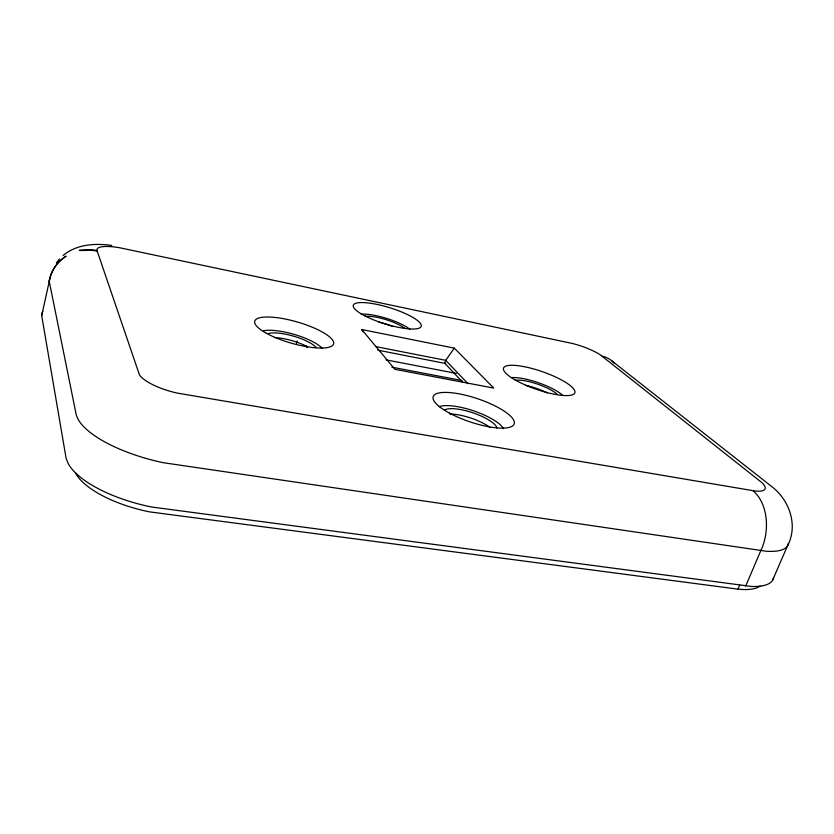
<?xml version="1.0" encoding="UTF-8"?>
<svg xmlns="http://www.w3.org/2000/svg" width="834" height="834" viewBox="0 0 834 834"><rect width="100%" height="100%" fill="white"/><g stroke="black" fill="none" stroke-linecap="round" stroke-linejoin="round"><path stroke-width="1.25" d="M96.994 251.034L97.025 249.356A31.358 7.548 14.3 0 1 119.543 247.729L572.781 343.556A26.354 5.702 19.2 0 1 600.178 354.742L762.109 482.803A33.787 8.653 21.7 0 1 755.343 491.059L177.089 393.064A40.293 12.948 14.2 0 1 139.507 375.029L97.005 250.523C89.936 248.605 64.114 251.336 91.604 250.242L97.192 251.086M65.876 256.236L65.855 256.413A40.282 37.467 10.5 0 0 49.248 281.371L41.7 315.638L66.115 458.293L68.065 463.297A88.79 34.632 13.3 0 0 151.694 507.03L751.528 586.469A74.695 23.31 22.6 0 0 773.556 577.451M788.307 543.372A75.373 21.569 22.2 0 1 766.582 551.284L163.245 462.693A89.759 32.172 13.7 0 1 78.333 419.742L76.28 415.019L49.248 281.371L49.592 278.89M41.7 315.638L42.086 312.958A69.399 20.391 13.4 0 1 42.941 311.395M296.497 343.493L297.185 341.064M75.446 472.951A79.084 31.348 13.2 0 0 149.609 511.878L737.975 589.148L739.727 585.009M745.711 586.021L760.754 550.742A42.367 28.617 -84.4 0 0 753.019 490.788M772.586 580.255L787.432 545.968C798.461 525.576 789.412 499.931 771.69 486.545L611.833 360.882M454.311 348.143L361.748 329.524L394.889 369.306L493.77 388.081L454.311 348.143L445.731 360.34L444.783 363.228L462.495 382.055M56.389 262.929L59.454 258.988M63.082 255.527C76.478 244.185 95.149 243.09 111.808 245.436M737.975 589.148L743.104 589.523A66.564 21.121 22.7 0 0 760.118 586.031M391.834 367.168L462.13 380.554M385.975 359.861L456.334 373.403M376.071 346.663L445.731 360.34L467.937 383.713M377.687 350.124L445.69 363.53M305.963 345.724L307.319 347.684M361.748 329.524L362.884 331.796M602.19 356.16A33.11 26.427 -49.8 0 1 614.324 363.416M49.248 281.329A40.095 37.353 4.8 0 1 65.876 256.247M361.268 314.178A29.774 7.287 17.2 0 1 409.942 329.357M365.605 316.357A23.873 5.848 17.2 0 1 404.782 328.408M525.41 385.318A24.801 6.401 19.1 0 1 547.365 393.012M449.891 414.029A28.325 8.423 18.6 0 1 490.173 427.55M274.313 337.53A27.032 7.569 16 0 1 307.6 346.819M378.876 322.08A23.852 5.911 17.2 0 1 392.658 326.511M439.195 406.69A35.82 10.508 18.6 0 1 474.025 410.985A35.82 10.508 18.6 0 1 503.538 428.686M444.345 410.213A28.366 8.319 18.6 0 1 472.951 412.82A28.366 8.319 18.6 0 1 497.064 428.05M263.502 330.754A34.1 9.435 16 0 1 295.215 334.705A34.1 9.435 16 0 1 322.299 348.445M268.496 333.444A27.063 7.485 16 0 1 293.912 336.258A27.063 7.485 16 0 1 316.065 347.476M511.868 377.573A31.348 7.986 19.1 0 1 562.533 395.201M515.224 380.325A24.822 6.328 19.1 0 1 537.138 383.974A24.822 6.328 19.1 0 1 557.498 394.607M365.115 316.023A35.518 8.423 17.2 0 0 420.722 327.137A35.518 8.423 17.2 0 0 376.009 304.212A35.518 8.423 17.2 0 0 365.115 316.023M449.536 413.143A42.753 12.176 18.6 0 0 514.151 424.068A42.753 12.176 18.6 0 0 457.439 393.554A42.753 12.176 18.6 0 0 449.536 413.143M266.421 333.287A41.043 11.009 16.1 0 0 332.453 345.589A41.043 11.009 16.1 0 0 283.643 318.724A41.043 11.009 16.1 0 0 266.421 333.287M512.326 378.25A37.707 9.31 19.1 0 0 573.104 394.513A37.707 9.31 19.1 0 0 532.269 368.565A37.707 9.31 19.1 0 0 512.326 378.25"/></g></svg>
